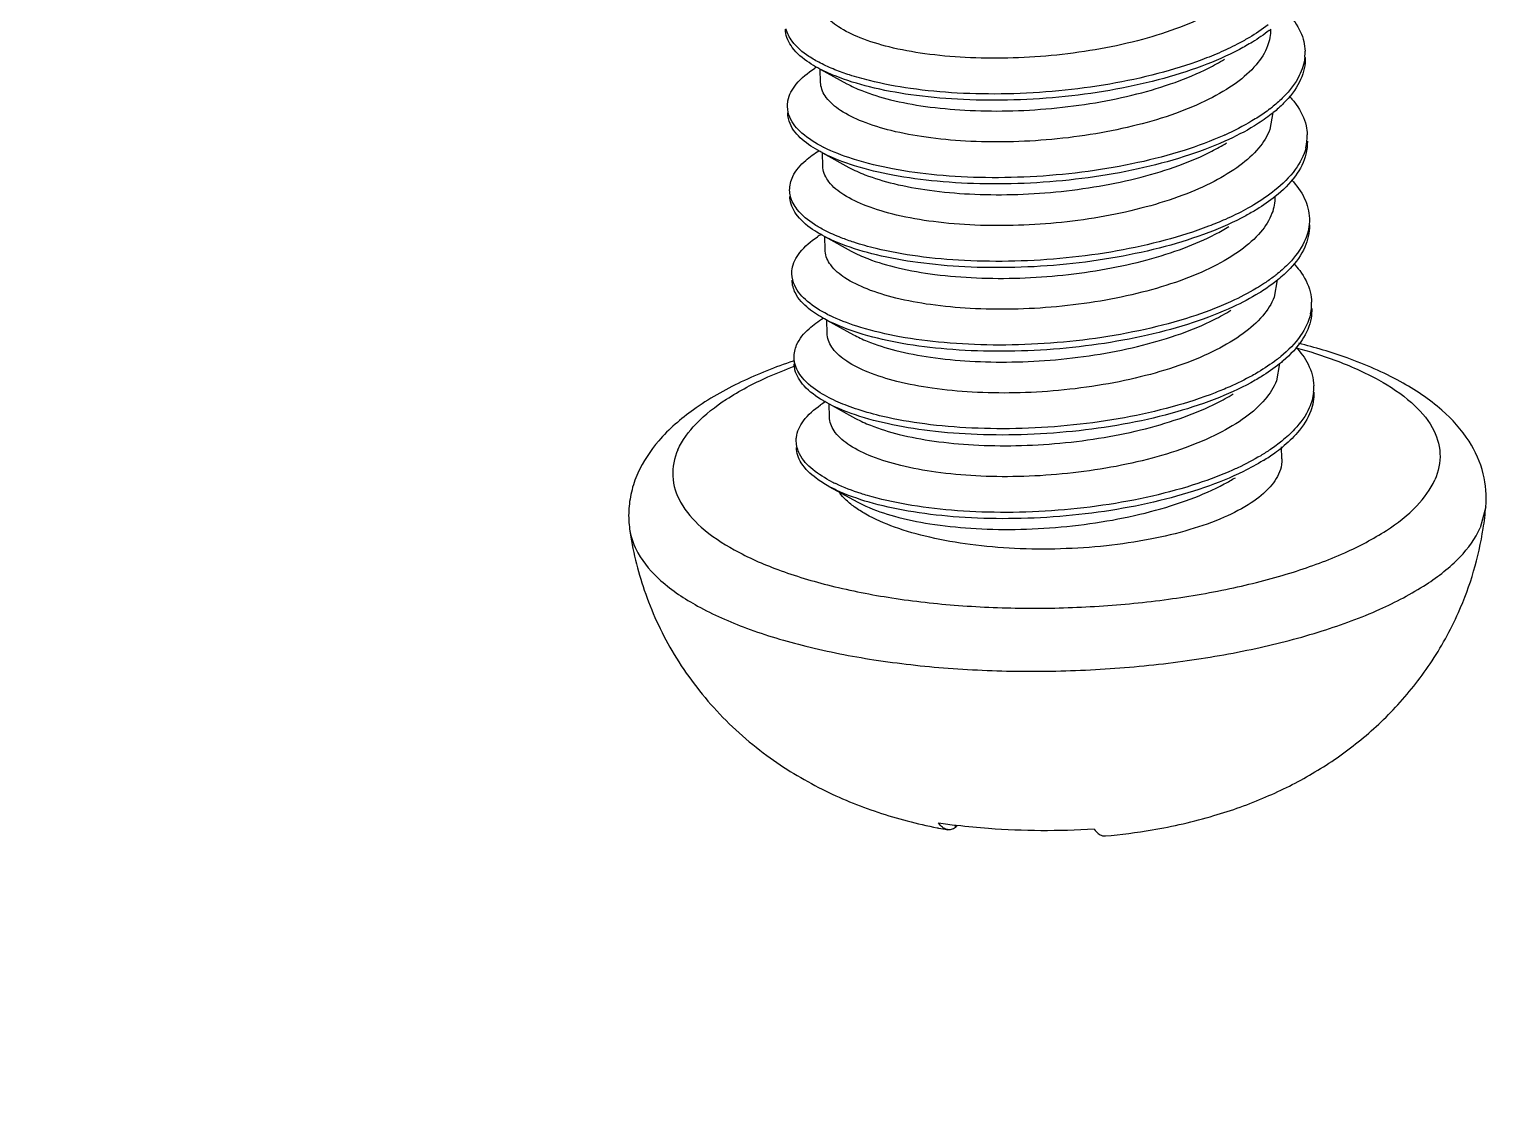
# Model space of a CAD drawing. Header units: millimetres. Extents: x 1366 to 1807, y -424 to -118.
# Drawn here: x 1422.99 to 1429.45, y -404.29 to -399.52 of the extents above; entities that cross this region are included whole.
import ezdxf

# ---------------------------------------------------------------- set-up
doc = ezdxf.new("R2010")
doc.units = ezdxf.units.MM
doc.layers.add('3_ALL_AXES', color=7, linetype='Continuous')
doc.layers.add('from', color=7, linetype='Continuous', lineweight=13)
doc.styles.get("Standard").update_dxf_attribs({"font": 'txt', "bigfont": 'gbcbig.shx'})
doc.dimstyles.new('ISO', dxfattribs={"dimscale": 0.6, "dimtxt": 2.5, "dimasz": 2.5, "dimexe": 1.25, "dimexo": 0.625, "dimtad": 0, "dimdsep": 46, "dimtxsty": 'Standard', "dimblk": 'OPEN', "dimcen": 0, "dimclrd": 4, "dimclre": 4, "dimadec": 0, "dimazin": 0, "dimtfac": 1, "dimtofl": 0, "dimtmove": 0, "dimatfit": 3, "dimfxl": 0, "dimarcsym": 0})

# ---------------------------------------------------------------- blocks, each defined once
blk = doc.blocks.new('_Open')
at = {"color": 0, "linetype": 'ByBlock', "lineweight": -2}
for p, q in [((-1, 0.1667), (0, 0)), ((-1, -0.1667), (0, 0)), ((0, 0), (-1, 0))]:
    blk.add_line(p, q, dxfattribs=at)
blk = doc.blocks.new('*u50')
at = {"color": 7, "linetype": 'Continuous'}
for p, q in [((-126.5299, 6.9771), (-126.4124, 6.9132)), ((-124.5241, 6.7852), (-124.5375, 6.7093)), ((-126.5201, 6.6061), (-126.4026, 6.5421)), ((-126.5104, 6.2351), (-126.3929, 6.1711)), ((-124.5047, 6.0431), (-124.5181, 5.9673)), ((-126.5007, 5.8641), (-126.3832, 5.8001)), ((-124.4949, 5.6721), (-124.5083, 5.5963)), ((-126.4909, 5.4931), (-126.3734, 5.4291)), ((-126.4919, 5.1278), (-126.3637, 5.0581)), ((-125.9304, 3.6158), (-125.93, 3.6267))]:
    blk.add_line(p, q, dxfattribs=at)
for centre, radius, start, end in [((-124.9651, 7.6924), 0.6897, 308.06615, 308.8117), ((-124.5784, 7.0512), 0.1972, 353.91771, 1.74294), ((-126.2317, 6.4866), 0.5909, 122.20004, 123.2823), ((-124.9398, 7.3276), 0.6627, 307.42641, 309.02861), ((-124.9261, 7.2836), 0.6418, 308.88645, 309.03806), ((-124.5915, 6.681), 0.2199, 346.33802, 1.35403), ((-126.2065, 7.2419), 0.6843, 242.97925, 243.26848), ((-126.2199, 5.7572), 0.576, 122.2271, 124.04593), ((-124.9202, 6.5857), 0.6627, 307.3857, 309.01957), ((-124.9053, 6.5404), 0.6401, 308.85781, 309.0174), ((-126.1866, 6.501), 0.6855, 242.96513, 243.93126), ((-124.5696, 5.9385), 0.2175, 347.85358, 1.48168), ((-124.9284, 6.2371), 0.6913, 307.61963, 308.80812), ((-124.9155, 6.2209), 0.6706, 308.81067, 309.5309), ((-124.545, 5.568), 0.2028, 353.79337, 1.43488), ((-126.2083, 5.0279), 0.5612, 122.25507, 124.83034), ((-124.9293, 5.8539), 0.7107, 305.62165, 308.87657), ((-125.0125, 5.9701), 0.8536, 301.53324, 305.6237), ((-126.1655, 5.7623), 0.6893, 242.93978, 244.58508), ((-125.5862, 6.402), 2.7985, 261.3709, 263.05981)]:
    blk.add_arc(centre, radius, start, end, dxfattribs=at)
for points, start_tangent, end_tangent in [([(-124.557, 7.4514), (-124.6073, 7.3686), (-124.6936, 7.2896), (-124.811, 7.2182), (-124.9554, 7.1558), (-125.1236, 7.1037), (-125.3108, 7.0636), (-125.5063, 7.0377), (-125.6992, 7.0264), (-125.8878, 7.0291), (-126.0667, 7.046), (-126.2247, 7.0759), (-126.3532, 7.1165), (-126.4494, 7.1653), (-126.5124, 7.2218), (-126.5377, 7.2829), (-126.538, 7.2893)], (-0.354722, -0.934972), (-0.018174, 0.999835)), ([(-124.5451, 7.1738), (-124.6279, 7.118)], (-0.792075, -0.610424), (-0.860018, -0.510263)), ([(-124.4603, 7.2284), (-124.4012, 7.1422), (-124.3813, 7.0572)], (0.682963, -0.730453), (0.030186, -0.999544)), ([(-126.5405, 6.983), (-126.5797, 7.0065), (-126.654, 7.0737), (-126.684, 7.1458), (-126.6845, 7.1546)], (-0.877894, 0.478856), (-0.015525, 0.999879)), ([(-126.5295, 7.0045), (-126.5804, 7.0343), (-126.6547, 7.1015), (-126.6817, 7.1564)], (-0.888153, 0.459548), (-0.245597, 0.969372)), ([(-124.6279, 7.118), (-124.6727, 7.0929), (-124.7534, 7.0538)], (-0.860018, -0.510263), (-0.914193, -0.40528)), ([(-124.5399, 7.1494), (-124.6148, 7.0976)], (-0.787264, -0.616616), (-0.852117, -0.523351)), ([(-124.5339, 7.1553), (-124.5473, 7.0803)], (0.018272, -0.999833), (-0.354722, -0.934972)), ([(-124.6148, 7.0976), (-124.672, 7.0651), (-124.8383, 6.9911), (-125.0324, 6.9299), (-125.2465, 6.8836), (-125.4721, 6.8534), (-125.7003, 6.8402), (-125.9221, 6.8438), (-126.1286, 6.8639), (-126.3116, 6.899), (-126.464, 6.9473), (-126.5405, 6.983)], (-0.852117, -0.523351), (-0.877894, 0.478856)), ([(-124.5473, 7.0803), (-124.5977, 6.9974), (-124.6857, 6.9172), (-124.8076, 6.844), (-124.9557, 6.7811), (-125.1243, 6.73), (-125.3088, 6.6913), (-125.5037, 6.666), (-125.6985, 6.6552), (-125.8865, 6.6585), (-126.0613, 6.6756), (-126.215, 6.7049), (-126.3428, 6.7452), (-126.4403, 6.7948), (-126.5033, 6.8517), (-126.528, 6.9123), (-126.5283, 6.9183)], (-0.354722, -0.934972), (-0.018729, 0.999825)), ([(-124.7534, 7.0538), (-124.8391, 7.0189), (-125.0331, 6.9578), (-125.2472, 6.9114), (-125.4729, 6.8813), (-125.7011, 6.868), (-125.9228, 6.8717), (-126.1293, 6.8917), (-126.3124, 6.9268), (-126.4002, 6.9517)], (-0.914193, -0.40528), (-0.951066, 0.308988)), ([(-126.6752, 6.8114), (-126.6734, 6.8373), (-126.6367, 6.9106), (-126.556, 6.9806)], (-0.036747, 0.999325), (0.835945, 0.548813)), ([(-126.4002, 6.9517), (-126.4648, 6.9751), (-126.5295, 7.0045)], (-0.951066, 0.308988), (-0.888153, 0.459548)), ([(-126.4124, 6.9132), (-126.3464, 6.8825), (-126.2183, 6.8421), (-126.0642, 6.8127), (-125.8889, 6.7958), (-125.7005, 6.7925), (-125.5054, 6.8035), (-125.3107, 6.8289), (-125.1262, 6.8677), (-124.9573, 6.9191), (-124.8094, 6.9821), (-124.7389, 7.0213)], (0.877612, -0.479371), (0.851605, 0.524183)), ([(-124.3823, 7.0303), (-124.4067, 6.9487), (-124.4767, 6.8541), (-124.5225, 6.8129)], (-0.105052, -0.994467), (-0.776727, -0.629838)), ([(-124.3805, 7.0294), (-124.3805, 7.018), (-124.406, 6.9209), (-124.476, 6.8263), (-124.5218, 6.785)], (0.030186, -0.999544), (-0.776727, -0.629838)), ([(-124.4513, 6.8583), (-124.4203, 6.8207), (-124.3764, 6.7262), (-124.3717, 6.6862)], (0.683965, -0.729515), (0.023798, -0.999717)), ([(-126.6647, 6.764), (-126.6752, 6.8114)], (-0.384154, 0.923269), (-0.036747, 0.999325)), ([(-124.5371, 6.8014), (-124.5884, 6.7654), (-124.6164, 6.748)], (-0.794034, -0.607874), (-0.858508, -0.512801)), ([(-126.5308, 6.6119), (-126.6103, 6.6662), (-126.664, 6.7362), (-126.6744, 6.7835)], (-0.879, 0.476821), (-0.036747, 0.999325)), ([(-126.5174, 6.6323), (-126.611, 6.6941), (-126.6647, 6.764)], (-0.890836, 0.454325), (-0.384154, 0.923269)), ([(-124.605, 6.7266), (-124.7366, 6.6578), (-124.9169, 6.5896), (-125.1214, 6.5352), (-125.342, 6.4963), (-125.57, 6.474), (-125.7963, 6.4688), (-126.0119, 6.4803), (-126.2084, 6.5076), (-126.3778, 6.5492), (-126.5136, 6.6029), (-126.5308, 6.6119)], (-0.851841, -0.523801), (-0.879, 0.476821)), ([(-124.6164, 6.748), (-124.7373, 6.6856), (-124.7418, 6.6836)], (-0.858508, -0.512801), (-0.913669, -0.406459)), ([(-124.5231, 6.784), (-124.5877, 6.7376), (-124.605, 6.7266)], (-0.778391, -0.62778), (-0.851841, -0.523801)), ([(-124.7418, 6.6836), (-124.9176, 6.6174), (-125.1221, 6.563), (-125.3427, 6.5242), (-125.5707, 6.5019), (-125.797, 6.4966), (-126.0126, 6.5081), (-126.2091, 6.5354), (-126.3785, 6.577), (-126.3877, 6.5799)], (-0.913669, -0.406459), (-0.952069, 0.305882)), ([(-124.5375, 6.7093), (-124.5864, 6.6283), (-124.6701, 6.5506), (-124.7843, 6.4799), (-124.9233, 6.4185), (-125.0858, 6.3665), (-125.2679, 6.3257), (-125.4601, 6.2983), (-125.6514, 6.2851)], (-0.354722, -0.934972), (-0.99945, -0.033172)), ([(-124.371, 6.6583), (-124.3771, 6.6012), (-124.4238, 6.5048), (-124.5133, 6.413)], (0.023798, -0.999717), (-0.778835, -0.627228)), ([(-126.6657, 6.4403), (-126.652, 6.501), (-126.5943, 6.5731), (-126.5363, 6.6159)], (-0.012897, 0.999917), (0.846156, 0.532935)), ([(-126.3877, 6.5799), (-126.5143, 6.6307)], (-0.952069, 0.305882), (-0.893118, 0.449822)), ([(-126.4026, 6.5422), (-126.332, 6.5096), (-126.2036, 6.4699), (-126.0464, 6.4406), (-125.868, 6.4241), (-125.679, 6.4217), (-125.4861, 6.4333), (-125.2937, 6.4591), (-125.1082, 6.4988), (-124.94, 6.5509), (-124.7947, 6.6136), (-124.7292, 6.6503)], (0.877709, -0.479193), (0.851634, 0.524138)), ([(-124.3778, 6.629), (-124.4245, 6.5327), (-124.5146, 6.4405), (-124.6087, 6.3758)], (-0.236711, -0.97158), (-0.860215, -0.509932)), ([(-125.6514, 6.2851), (-125.8443, 6.2859), (-126.0283, 6.3014), (-126.192, 6.3307), (-126.3258, 6.3713), (-126.4256, 6.4205), (-126.4913, 6.4777), (-126.5181, 6.5397), (-126.5185, 6.5473)], (-0.99945, -0.033172), (-0.016813, 0.999859)), ([(-124.4412, 6.4869), (-124.3844, 6.4058), (-124.3618, 6.3151)], (0.684428, -0.72908), (0.028506, -0.999594)), ([(-126.6623, 6.4144), (-126.6648, 6.4273), (-126.6657, 6.4403)], (-0.241538, 0.970391), (-0.012897, 0.999917)), ([(-126.521, 6.2409), (-126.5537, 6.2601), (-126.6308, 6.3268), (-126.6639, 6.3986), (-126.6649, 6.4125)], (-0.877985, 0.478689), (-0.012679, 0.99992)), ([(-126.5103, 6.2627), (-126.5552, 6.2885), (-126.6321, 6.3553), (-126.6623, 6.4144)], (-0.887907, 0.460024), (-0.241538, 0.970391)), ([(-124.5133, 6.413), (-124.5953, 6.3556)], (-0.778835, -0.627228), (-0.852199, -0.523219)), ([(-124.5144, 6.412), (-124.5278, 6.3383)], (0.011436, -0.999935), (-0.354722, -0.934972)), ([(-124.5278, 6.3383), (-124.5781, 6.2555), (-124.6658, 6.1755), (-124.7873, 6.1023), (-124.9353, 6.0395), (-125.1039, 5.9882), (-125.2881, 5.9495), (-125.4827, 5.9241), (-125.6774, 5.9132), (-125.8656, 5.9164), (-126.0409, 5.9334), (-126.1947, 5.9627), (-126.3226, 6.0029), (-126.4204, 6.0524), (-126.4836, 6.1094), (-126.5085, 6.1702), (-126.5088, 6.1763)], (-0.354722, -0.934972), (-0.018604, 0.999827)), ([(-124.5953, 6.3556), (-124.6437, 6.3277), (-124.8082, 6.2531), (-125.0008, 6.1911), (-125.214, 6.1439), (-125.4392, 6.1127), (-125.6675, 6.0984)], (-0.852199, -0.523219), (-0.999678, -0.025394)), ([(-124.6087, 6.3758), (-124.6444, 6.3556), (-124.7342, 6.3116)], (-0.860215, -0.509932), (-0.914321, -0.404991)), ([(-124.7342, 6.3116), (-124.8089, 6.2809), (-125.0016, 6.219), (-125.2147, 6.1717), (-125.4399, 6.1405), (-125.6682, 6.1263)], (-0.914321, -0.404991), (-0.999678, -0.025394)), ([(-125.6452, 6.0514), (-125.4543, 6.0646), (-125.2623, 6.0919), (-125.0803, 6.1326), (-124.9179, 6.1844), (-124.7789, 6.2458), (-124.7195, 6.2793)], (0.99945, 0.033172), (0.851671, 0.524077)), ([(-124.3628, 6.2883), (-124.3845, 6.2124), (-124.4519, 6.1176), (-124.503, 6.0708)], (-0.106006, -0.994365), (-0.776816, -0.629728)), ([(-124.361, 6.2873), (-124.361, 6.2854), (-124.382, 6.1884), (-124.4476, 6.0935), (-124.5023, 6.043)], (0.027068, -0.999634), (-0.776954, -0.629558)), ([(-124.3618, 6.3151), (-124.3617, 6.3096), (-124.3628, 6.2883)], (0.028506, -0.999594), (-0.106006, -0.994365)), ([(-126.6558, 6.0693), (-126.6547, 6.0909), (-126.6206, 6.1643), (-126.5424, 6.2345)], (-0.039276, 0.999228), (0.828497, 0.559993)), ([(-125.6675, 6.0984), (-125.8895, 6.1011), (-126.0968, 6.1201), (-126.2813, 6.1542), (-126.4356, 6.2017), (-126.521, 6.2409)], (-0.999678, -0.025394), (-0.877985, 0.478689)), ([(-126.381, 6.2098), (-126.4372, 6.2299), (-126.5103, 6.2627)], (-0.950914, 0.309456), (-0.887907, 0.460024)), ([(-125.6682, 6.1263), (-125.8906, 6.1289), (-126.0982, 6.148), (-126.2829, 6.1823), (-126.381, 6.2098)], (-0.999678, -0.025394), (-0.950914, 0.309456)), ([(-126.3929, 6.1711), (-126.3189, 6.1373), (-126.1852, 6.0968), (-126.0217, 6.0676), (-125.8378, 6.0522), (-125.6452, 6.0514)], (0.87779, -0.479045), (0.99945, 0.033172)), ([(-124.4312, 6.1156), (-124.4048, 6.0841), (-124.3583, 5.9898), (-124.3522, 5.9441)], (0.682036, -0.731319), (0.025422, -0.999677)), ([(-126.6433, 6.0177), (-126.6558, 6.0693)], (-0.413571, 0.910472), (-0.039276, 0.999228)), ([(-126.5113, 5.8699), (-126.5814, 5.9162), (-126.6404, 5.9854), (-126.6551, 6.0415)], (-0.878541, 0.477666), (-0.040188, 0.999192)), ([(-126.4982, 5.8904), (-126.587, 5.9481), (-126.6433, 6.0177)], (-0.890668, 0.454654), (-0.413571, 0.910472)), ([(-124.5179, 6.0592), (-124.5612, 6.0284), (-124.5971, 6.0059)], (-0.794456, -0.607322), (-0.858616, -0.51262)), ([(-124.5037, 6.0419), (-124.555, 6.0042), (-124.5856, 5.9846)], (-0.778704, -0.627391), (-0.851768, -0.523919)), ([(-124.5856, 5.9846), (-124.7001, 5.9235), (-124.8772, 5.8541), (-125.0792, 5.7982), (-125.2981, 5.7577), (-125.5253, 5.7336), (-125.7519, 5.7265), (-125.9688, 5.7361), (-126.1675, 5.7616), (-126.3402, 5.8016), (-126.48, 5.854), (-126.5113, 5.8699)], (-0.851768, -0.523919), (-0.878541, 0.477666)), ([(-124.5181, 5.9673), (-124.5685, 5.8843), (-124.6557, 5.8048), (-124.7747, 5.7328), (-124.9192, 5.6707), (-125.0881, 5.6187), (-125.2765, 5.5787), (-125.4739, 5.553), (-125.6685, 5.5421), (-125.8561, 5.5454), (-126.0336, 5.5627), (-126.1904, 5.593), (-126.3177, 5.6338), (-126.4126, 5.6827), (-126.4741, 5.7386), (-126.4988, 5.7991), (-126.4991, 5.8052)], (-0.354722, -0.934972), (-0.018635, 0.999826)), ([(-124.5971, 6.0059), (-124.7081, 5.948), (-124.7225, 5.9415)], (-0.858616, -0.51262), (-0.913665, -0.406469)), ([(-126.3685, 5.8379), (-126.4879, 5.8852)], (-0.952032, 0.305999), (-0.898208, 0.439571)), ([(-126.3832, 5.8001), (-126.3222, 5.7714), (-126.1955, 5.7307), (-126.0407, 5.7005), (-125.8667, 5.6831), (-125.6812, 5.6793), (-125.4868, 5.6894), (-125.2896, 5.7144), (-125.1011, 5.7536), (-124.932, 5.8047), (-124.784, 5.8672), (-124.7097, 5.9083)], (0.87761, -0.479376), (0.851583, 0.52422)), ([(-124.7225, 5.9415), (-124.8867, 5.879), (-125.09, 5.8238), (-125.3099, 5.784), (-125.5377, 5.7607), (-125.7643, 5.7544), (-125.9809, 5.7649), (-126.1787, 5.7913), (-126.3499, 5.8321), (-126.3685, 5.8379)], (-0.913665, -0.406469), (-0.952032, 0.305999)), ([(-124.3515, 5.9163), (-124.3545, 5.8737), (-124.3944, 5.7772), (-124.4779, 5.6843), (-124.494, 5.6709)], (0.027971, -0.999609), (-0.778401, -0.627767)), ([(-124.357, 5.8927), (-124.401, 5.7962), (-124.4886, 5.7037)], (-0.211318, -0.977417), (-0.771267, -0.636512)), ([(-126.6461, 5.6983), (-126.6346, 5.7546), (-126.5795, 5.8269), (-126.5169, 5.8739)], (-0.012191, 0.999926), (0.846343, 0.532638)), ([(-126.6429, 5.6724), (-126.6446, 5.6809), (-126.6461, 5.6983)], (-0.237108, 0.971483), (-0.012191, 0.999926)), ([(-124.5064, 5.6895), (-124.5894, 5.6336)], (-0.792039, -0.61047), (-0.860379, -0.509654)), ([(-124.4225, 5.7456), (-124.3677, 5.6693), (-124.3423, 5.5731)], (0.68654, -0.727092), (0.026143, -0.999658)), ([(-126.5016, 5.4989), (-126.5176, 5.5079), (-126.6017, 5.5735), (-126.6421, 5.6446), (-126.6452, 5.6705)], (-0.8784, 0.477927), (-0.015801, 0.999875)), ([(-126.4911, 5.5208), (-126.5299, 5.5427), (-126.6092, 5.6092), (-126.6429, 5.6724)], (-0.887708, 0.460407), (-0.237108, 0.971483)), ([(-124.5894, 5.6336), (-124.6162, 5.6183), (-124.715, 5.5695)], (-0.860379, -0.509654), (-0.914451, -0.404698)), ([(-124.494, 5.6709), (-124.5758, 5.6136)], (-0.778401, -0.627767), (-0.852326, -0.523011)), ([(-124.5758, 5.6136), (-124.6017, 5.5982), (-124.761, 5.5219), (-124.9494, 5.4579), (-125.1595, 5.4083), (-125.383, 5.3746), (-125.611, 5.3576), (-125.8346, 5.3575), (-126.0449, 5.3739), (-126.2336, 5.4057), (-126.3933, 5.4511), (-126.5016, 5.4989)], (-0.852326, -0.523011), (-0.8784, 0.477927)), ([(-124.5083, 5.5963), (-124.5585, 5.5137), (-124.6449, 5.4345), (-124.7652, 5.3616), (-124.9124, 5.2987), (-125.0808, 5.2471), (-125.2649, 5.2081), (-125.4581, 5.1826), (-125.6524, 5.1712), (-125.8411, 5.1741), (-126.0178, 5.1908), (-126.1725, 5.22), (-126.3007, 5.2599), (-126.3992, 5.3093), (-126.4635, 5.3665), (-126.489, 5.4278), (-126.4893, 5.4342)], (-0.354722, -0.934972), (-0.018055, 0.999837)), ([(-124.715, 5.5695), (-124.7789, 5.543), (-124.97, 5.4802), (-125.1822, 5.432), (-125.4069, 5.3999), (-125.6353, 5.3846), (-125.8583, 5.3863), (-126.067, 5.4044), (-126.2532, 5.4378), (-126.3619, 5.4679)], (-0.914451, -0.404698), (-0.95078, 0.309867)), ([(-126.3619, 5.4679), (-126.4096, 5.4847), (-126.4911, 5.5208)], (-0.95078, 0.309867), (-0.887708, 0.460407)), ([(-126.3734, 5.4291), (-126.3079, 5.3986), (-126.1798, 5.3582), (-126.0258, 5.3287), (-125.8508, 5.3117), (-125.6624, 5.3084), (-125.4674, 5.3193), (-125.2723, 5.3447), (-125.0878, 5.3835), (-124.9189, 5.4349), (-124.7709, 5.4978), (-124.7, 5.5373)], (0.877608, -0.479378), (0.851603, 0.524188)), ([(-124.3434, 5.5461), (-124.3624, 5.476), (-124.4273, 5.381), (-124.4836, 5.3288)], (-0.107033, -0.994256), (-0.777011, -0.629487)), ([(-124.3416, 5.5453), (-124.356, 5.4621), (-124.4145, 5.3667), (-124.4832, 5.3007)], (0.021765, -0.999763), (-0.777883, -0.62841)), ([(-126.6364, 5.3273), (-126.6358, 5.3445), (-126.6044, 5.418), (-126.5288, 5.4885)], (-0.040261, 0.999189), (0.820659, 0.571419)), ([(-126.6218, 5.2714), (-126.6364, 5.3273)], (-0.442154, 0.896939), (-0.040261, 0.999189)), ([(-126.4919, 5.1278), (-126.5482, 5.1635), (-126.6143, 5.2317), (-126.6359, 5.2995)], (-0.878004, 0.478653), (-0.032953, 0.999457)), ([(-124.4836, 5.3288), (-124.5342, 5.2914), (-124.5779, 5.2637)], (-0.777011, -0.629487), (-0.858762, -0.512375)), ([(-126.479, 5.1485), (-126.5628, 5.2021), (-126.6218, 5.2714)], (-0.890362, 0.455253), (-0.442154, 0.896939)), ([(-124.5661, 5.2425), (-124.6547, 5.1939), (-124.827, 5.1225), (-125.0254, 5.0643), (-125.2422, 5.0212), (-125.4686, 4.9944), (-125.6959, 4.9845), (-125.915, 4.9914), (-126.1173, 5.0144), (-126.2947, 5.0521), (-126.4402, 5.1026), (-126.4919, 5.1278)], (-0.851844, -0.523796), (-0.878004, 0.478653)), ([(-124.4841, 5.2494), (-124.4907, 5.2018), (-124.5353, 5.1263), (-124.6196, 5.0549), (-124.7401, 4.9905), (-124.8917, 4.9358), (-125.0681, 4.8932), (-125.2618, 4.8644), (-125.4649, 4.8506), (-125.6687, 4.8524), (-125.8648, 4.8697), (-126.0449, 4.9018), (-126.2015, 4.9473), (-126.3281, 5.0044), (-126.379, 5.037)], (0.020636, -0.999787), (-0.807709, 0.589581)), ([(-124.5779, 5.2637), (-124.679, 5.2104), (-124.7032, 5.1994)], (-0.858762, -0.512375), (-0.913683, -0.406427)), ([(-124.7032, 5.1994), (-124.8559, 5.1407), (-125.058, 5.0846), (-125.2771, 5.0438), (-125.5047, 5.0195), (-125.7317, 5.0123), (-125.949, 5.0218), (-126.1482, 5.0473), (-126.3212, 5.0873), (-126.3494, 5.096)], (-0.913683, -0.406427), (-0.951955, 0.306239)), ([(-126.3494, 5.096), (-126.4613, 5.1397)], (-0.951955, 0.306239), (-0.903067, 0.4295)), ([(-126.3637, 5.058), (-126.328, 5.0403), (-126.2011, 4.9953), (-126.044, 4.9619), (-125.8633, 4.9421), (-125.6667, 4.9371), (-125.4625, 4.9478), (-125.2593, 4.9742), (-125.0656, 5.0157), (-124.8897, 5.071), (-124.739, 5.1383), (-124.6902, 5.1662)], (0.878087, -0.4785), (0.85186, 0.52377)), ([(-126.379, 5.037), (-126.4193, 5.0707), (-126.4433, 5.0969)], (-0.807709, 0.589581), (-0.62525, 0.780425)), ([(-125.9665, 3.6056), (-125.9696, 3.6063), (-125.9882, 3.616), (-126.0061, 3.6352)], (-0.985923, 0.167198), (-0.592532, 0.805547)), ([(-125.9239, 3.6259), (-125.9304, 3.6158)], (-0.196646, -0.980475), (-0.809022, -0.587778)), ([(-125.3159, 3.6077), (-125.5517, 3.601), (-125.7843, 3.6103), (-125.9244, 3.624)], (-0.998068, -0.062132), (-0.992655, 0.120981)), ([(-125.9304, 3.6158), (-125.9504, 3.6061), (-125.9665, 3.6056)], (-0.809022, -0.587778), (-0.985923, 0.167198)), ([(-125.3159, 3.6077), (-125.2979, 3.5885), (-125.2793, 3.5788), (-125.2661, 3.5777)], (0.592532, -0.805547), (0.996601, 0.082381))]:
    blk.add_spline(points, degree=3, dxfattribs=dict(at, start_tangent=start_tangent, end_tangent=end_tangent))
at = {"layer": '3_ALL_AXES', "color": 7, "linetype": 'Continuous'}
for p, q in [((-126.5283, 6.9182), (-126.5299, 6.9771)), ((-126.5186, 6.5472), (-126.5201, 6.6061)), ((-126.5088, 6.1762), (-126.5104, 6.2351)), ((-126.4991, 5.8052), (-126.5007, 5.8641)), ((-126.6463, 5.6849), (-126.6507, 5.6834)), ((-126.645, 5.6604), (-126.6422, 5.6614)), ((-126.4894, 5.4342), (-126.4909, 5.4931)), ((-124.4838, 5.2493), (-124.4853, 5.3032)), ((-123.5797, 5.037), (-123.6047, 4.9432))]:
    blk.add_line(p, q, dxfattribs=at)
for centre, radius, start, end in [((-125.047, 5.1681), 1.4731, 351.13857, 354.89253), ((-125.0524, 5.169), 1.4786, 336.03838, 351.13616), ((-125.559, 5.9022), 2.3325, 258.8103, 258.95537), ((-125.5544, 5.9257), 2.3565, 258.95672, 259.92962)]:
    blk.add_arc(centre, radius, start, end, dxfattribs=at)
for points, start_tangent, end_tangent in [([(-123.5797, 5.037), (-123.5913, 5.1832), (-123.6544, 5.3275), (-123.7745, 5.4653), (-123.959, 5.5923), (-124.195, 5.6969), (-124.4094, 5.7622)], (0.088993, 0.996032), (-0.968602, 0.248618)), ([(-124.421, 5.7426), (-124.2488, 5.6873), (-124.0549, 5.5996), (-123.9097, 5.4991), (-123.8181, 5.3892), (-123.7832, 5.2736), (-123.8062, 5.1563)], (0.964017, -0.26584), (-0.405681, -0.914015)), ([(-126.6507, 5.6834), (-126.8802, 5.5906), (-127.0921, 5.4675), (-127.2461, 5.3294), (-127.3388, 5.1856)], (-0.946075, -0.323947), (-0.405681, -0.914015)), ([(-127.1608, 5.2899), (-127.0807, 5.405), (-126.9462, 5.5138), (-126.7619, 5.6127), (-126.645, 5.6604)], (0.405681, 0.914015), (0.937416, 0.348211)), ([(-127.1608, 5.2899), (-127.1838, 5.1726), (-127.1489, 5.057), (-127.0573, 4.9471), (-126.9121, 4.8466), (-126.7182, 4.7589), (-126.4823, 4.687), (-126.2124, 4.6333), (-125.9177, 4.5998), (-125.6081, 4.5874), (-125.2944, 4.5968), (-124.987, 4.6274), (-124.6966, 4.6783), (-124.433, 4.7478), (-124.2051, 4.8335), (-124.0208, 4.9324), (-123.8863, 5.0413), (-123.8062, 5.1563)], (-0.405681, -0.914015), (0.405681, 0.914015)), ([(-127.3388, 5.1856), (-127.3671, 5.1021), (-127.3788, 5.0195), (-127.3749, 4.9374)], (-0.405681, -0.914015), (0.141092, -0.989997)), ([(-127.3749, 4.9374), (-127.3098, 4.667), (-127.1872, 4.3994), (-127.0019, 4.1466), (-126.7666, 3.9345), (-126.5218, 3.7851), (-126.2746, 3.6831), (-126.0116, 3.614)], (0.141092, -0.989997), (0.98099, -0.194059)), ([(-127.3748, 4.9374), (-127.3382, 4.8323), (-127.2359, 4.7095), (-127.0737, 4.5972), (-126.8572, 4.4993), (-126.5937, 4.419), (-126.2922, 4.3591), (-125.963, 4.3216), (-125.6173, 4.3078), (-125.2669, 4.3182), (-124.9236, 4.3524), (-124.5992, 4.4093), (-124.3048, 4.4869), (-124.0503, 4.5826), (-123.8444, 4.6931), (-123.6942, 4.8147), (-123.6047, 4.9432)], (0.144601, -0.98949), (0.405681, 0.914015)), ([(-125.2661, 3.5776), (-125.0594, 3.6044), (-124.785, 3.6677), (-124.5544, 3.7507), (-124.3498, 3.8539), (-124.1569, 3.9856), (-123.9803, 4.148), (-123.8267, 4.3413), (-123.7012, 4.5685)], (0.995986, 0.08951), (0.405681, 0.914015))]:
    blk.add_spline(points, degree=3, dxfattribs=dict(at, start_tangent=start_tangent, end_tangent=end_tangent))
at = {"layer": 'from'}
blk.add_leader([(-126.7236, 11.2909), (-160.0262, 2.3854)], dimstyle='ISO', override={"dimscale": 1, "dimasz": 1.2, "dimexo": 0.125, "dimadec": 2, "dimazin": 2, "dimldrblk": 'Dot'}, dxfattribs=at)

msp = doc.modelspace()

# ---------------------------------------------------------------- block references
msp.add_blockref('*u50', (1553.0256, -406.6755))

doc.saveas('drawing.dxf')
